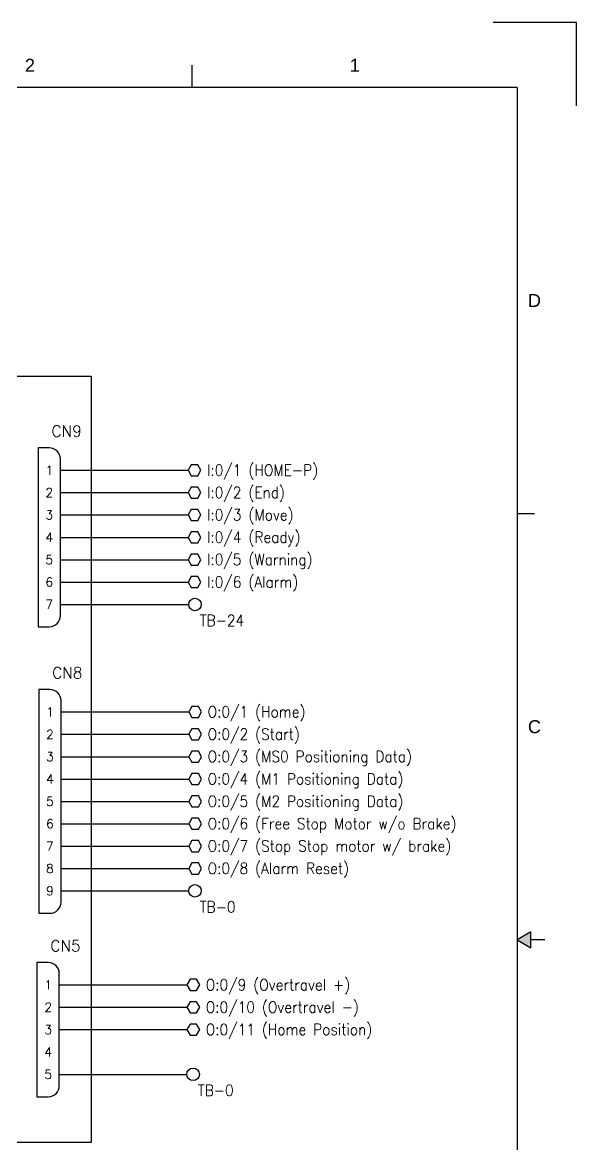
# Model space of a CAD drawing. Header units: inches. Extents: x 2 to 151, y 1 to 23.
# Drawn here: x 144.81 to 151.45, y 9.97 to 23.42 of the extents above; entities that cross this region are included whole.
import ezdxf
from ezdxf.enums import TextEntityAlignment as Align

# ---------------------------------------------------------------- set-up
doc = ezdxf.new("R2010")
doc.units = ezdxf.units.IN
doc.header["$MEASUREMENT"] = 0
for name, color, linetype in [('ITEM', 21, 'Continuous'), ('MISC', 7, 'Continuous'), ('SYMS', 7, 'Continuous'), ('TAGS', 150, 'Continuous'), ('TERMS', 123, 'Continuous'), ('Title Block Border', 7, 'Continuous'), ('Title Block Text', 7, 'Continuous'), ('WIRES', 7, 'Continuous')]:
    doc.layers.add(name, color=color, linetype=linetype)
doc.styles.get("Standard").update_dxf_attribs({"font": 'arial.ttf'})
doc.styles.add('Text Style5', font='arial.ttf')
doc.styles.add('WD', font='romans.shx')

# ---------------------------------------------------------------- blocks, each defined once
blk = doc.blocks.new('Title Block A Portrait')
at = {"layer": 'Title Block Border'}
h = blk.add_hatch(color=256, dxfattribs=at)
h.dxf.hatch_style = 1
h.paths.add_polyline_path([(8.2266, 5.5478), (8.1439, 5.5), (8.2266, 5.4522)])
for p, q in [((8.5, 11), (8, 11)), ((8.5, 10.5), (8.5, 11)), ((6.1969, 10.6107), (6.1969, 10.7431)), ((8.1439, 10.6107), (0.3561, 10.6107)), ((8.1439, 10.6107), (8.1439, 0.3893)), ((8.1439, 8.0553), (8.2476, 8.0553)), ((8.2266, 5.5478), (8.1439, 5.5)), ((8.2266, 5.4522), (8.2266, 5.5478)), ((8.1439, 5.5), (8.2266, 5.4522)), ((8.1439, 5.5), (8.2266, 5.4522)), ((8.3093, 5.5), (8.2266, 5.5))]:
    blk.add_line(p, q, dxfattribs=at)
at = {"layer": 'Title Block Border', "char_height": 0.0778, "attachment_point": 5, "style": 'Text Style5'}
for s, insert in [('2', (5.2235, 10.7431)), ('1', (7.1704, 10.7431)), ('D', (8.2476, 9.333)), ('C', (8.2476, 6.7777))]:
    blk.add_mtext(s, dxfattribs=dict(at, insert=insert))
at = {"layer": 'Title Block Border'}
blk.add_attdef('SCALE', text='', height=0.0973, dxfattribs=at).set_placement((5.5615, 0.8806), align=Align.MIDDLE_CENTER)
at = {"layer": 'Title Block Text'}
for tag, height, p in [('DRAWN_BY', 0.0973, (3.4647, 1.9174)), ('TITLE1', 0.1521, (6.1385, 1.7963)), ('CHECKED_BY', 0.0973, (3.4647, 1.6107)), ('TITLE2', 0.1521, (6.1385, 1.5408)), ('APPROVED_BY', 0.0973, (3.4647, 1.3674)), ('MFG', 0.0973, (3.4647, 1.124)), ('DWG_NO', 0.1521, (6.3932, 1.1033)), ('REV', 0.0973, (7.9589, 1.1033)), ('DATE', 0.0973, (3.4647, 0.8806)), ('SHEET_NO', 0.0973, (7.1766, 0.8806)), ('SHEET_OF', 0.0973, (7.91, 0.8806))]:
    blk.add_attdef(tag, text='', height=height, dxfattribs=at).set_placement(p, align=Align.MIDDLE_CENTER)
blk = doc.blocks.new('HCN1_11P_12D8')
at = {"layer": 'SYMS'}
for p, q in [((0.125, 0.25), (0, 0.25)), ((0, 0.25), (0, -1.25)), ((0.25, -1.125), (0.25, 0.125)), ((0, -1.25), (0.125, -1.25))]:
    blk.add_line(p, q, dxfattribs=at)
for centre, start, end in [((0.125, 0.125), 360, 90), ((0.125, -1.125), 270, 0)]:
    blk.add_arc(centre, 0.125, start, end, dxfattribs=at)
at = {"layer": 'SYMS', "style": 'WD'}
for tag, p, width in [('INST', (0.144, 1.25), 0.7), ('LOC', (0.144, 1.08), 0.7), ('DESC1', (0.15, 0.906), 0.7), ('DESC2', (0.15, 0.725), 0.7), ('DESC3', (0.15, 0.55), 0.7), ('XREF', (1, 0.375), 0.8)]:
    blk.add_attdef(tag, p, '', height=0.125, dxfattribs=dict(at, width=width))
blk.add_attdef('TAG1', (0.15, 0.375), '', height=0.125, dxfattribs=at)
for tag, p, flags in [('ACE_FLAG', (0.048, 0.146), 9), ('FAMILY', (0.048, 0.121), 9), ('WDBLKNAM', (0.175, 0.125), 9), ('GENDER', (0.109, 0.08), 9), ('X1TERM01P', (0.25, 0), 1), ('X1TERM02P', (0.25, -0.25), 1), ('X1TERM03P', (0.25, -0.5), 1), ('X1TERM04P', (0.25, -0.75), 1), ('X1TERM05P', (0.25, -1), 1), ('X8LINK', (0.125, -1.375), 1)]:
    blk.add_attdef(tag, p, '', height=0.01, dxfattribs=dict(at, flags=flags))
at = {"layer": 'SYMS', "linetype": 'Continuous', "style": 'WD', "flags": 8}
for tag, p in [('TERMDESC01P', (0.35, 0.05)), ('TERMDESC02P', (0.35, -0.2)), ('TERMDESC03P', (0.35, -0.45)), ('TERMDESC04P', (0.35, -0.7)), ('TERMDESC05P', (0.35, -0.95))]:
    blk.add_attdef(tag, p, '', height=0.1, dxfattribs=at)
for tag, p in [('TERM01P', (0.125, 0)), ('TERM02P', (0.125, -0.25)), ('TERM03P', (0.125, -0.5)), ('TERM04P', (0.125, -0.75)), ('TERM05P', (0.125, -1))]:
    blk.add_attdef(tag, text='', height=0.1, dxfattribs=at).set_placement(p, align=Align.MIDDLE_CENTER)
at = {"layer": 'SYMS', "linetype": 'Continuous', "style": 'WD', "flags": 9}
for tag, p in [('ASSYCODE', (0.046, 0.065)), ('MFG', (0.051, 0.078)), ('CAT', (0.052, 0.098))]:
    blk.add_attdef(tag, text='', height=0.01, dxfattribs=at).set_placement(p, align=Align.CENTER)
at = {"layer": 'SYMS', "color": 7, "style": 'WD'}
for tag, p in [('X1_TINY_DOT_DONT_REMOVE_01P', (0.25, 0)), ('X1_TINY_DOT_DONT_REMOVE_02P', (0.25, -0.25)), ('X1_TINY_DOT_DONT_REMOVE_03P', (0.25, -0.5)), ('X1_TINY_DOT_DONT_REMOVE_04P', (0.25, -0.75)), ('X1_TINY_DOT_DONT_REMOVE_05P', (0.25, -1))]:
    blk.add_attdef(tag, p, '', height=0.0001, dxfattribs=at)
at = {"layer": 'SYMS', "linetype": 'Continuous', "style": 'WD', "flags": 8}
for tag, p in [('X1WIRE01P', (0.35, -0.05)), ('X1WIRE02P', (0.35, -0.3)), ('X1WIRE03P', (0.35, -0.55)), ('X1WIRE04P', (0.35, -0.8)), ('X1WIRE05P', (0.35, -1.05))]:
    blk.add_attdef(tag, text='', height=0.1, dxfattribs=at).set_placement(p, align=Align.TOP_LEFT)
blk = doc.blocks.new('HCN1_11P_1485')
at = {"layer": 'SYMS'}
for p, q in [((0.125, 0.25), (0, 0.25)), ((0, 0.25), (0, -2.25)), ((0.25, -2.125), (0.25, 0.125)), ((0, -2.25), (0.125, -2.25))]:
    blk.add_line(p, q, dxfattribs=at)
for centre, start, end in [((0.125, 0.125), 360, 90), ((0.125, -2.125), 270, 0)]:
    blk.add_arc(centre, 0.125, start, end, dxfattribs=at)
at = {"layer": 'SYMS', "style": 'WD'}
for tag, p, width in [('INST', (0.144, 1.25), 0.7), ('LOC', (0.144, 1.08), 0.7), ('DESC1', (0.15, 0.906), 0.7), ('DESC2', (0.15, 0.725), 0.7), ('DESC3', (0.15, 0.55), 0.7), ('XREF', (1, 0.375), 0.8)]:
    blk.add_attdef(tag, p, '', height=0.125, dxfattribs=dict(at, width=width))
blk.add_attdef('TAG1', (0.15, 0.375), '', height=0.125, dxfattribs=at)
for tag, p, flags in [('ACE_FLAG', (0.048, 0.146), 9), ('FAMILY', (0.048, 0.121), 9), ('WDBLKNAM', (0.175, 0.125), 9), ('GENDER', (0.109, 0.08), 9), ('X1TERM01P', (0.25, 0), 1), ('X1TERM02P', (0.25, -0.25), 1), ('X1TERM03P', (0.25, -0.5), 1), ('X1TERM04P', (0.25, -0.75), 1), ('X1TERM05P', (0.25, -1), 1), ('X1TERM06P', (0.25, -1.25), 1), ('X1TERM07P', (0.25, -1.5), 1), ('X1TERM08P', (0.25, -1.75), 1), ('X1TERM09P', (0.25, -2), 1), ('X8LINK', (0.125, -2.375), 1)]:
    blk.add_attdef(tag, p, '', height=0.01, dxfattribs=dict(at, flags=flags))
at = {"layer": 'SYMS', "linetype": 'Continuous', "style": 'WD', "flags": 8}
for tag, p in [('TERMDESC01P', (0.35, 0.05)), ('TERMDESC02P', (0.35, -0.2)), ('TERMDESC03P', (0.35, -0.45)), ('TERMDESC04P', (0.35, -0.7)), ('TERMDESC05P', (0.35, -0.95)), ('TERMDESC06P', (0.35, -1.2)), ('TERMDESC07P', (0.35, -1.45)), ('TERMDESC08P', (0.35, -1.7)), ('TERMDESC09P', (0.35, -1.95))]:
    blk.add_attdef(tag, p, '', height=0.1, dxfattribs=at)
for tag, p in [('TERM01P', (0.125, 0)), ('TERM02P', (0.125, -0.25)), ('TERM03P', (0.125, -0.5)), ('TERM04P', (0.125, -0.75)), ('TERM05P', (0.125, -1)), ('TERM06P', (0.125, -1.25)), ('TERM07P', (0.125, -1.5)), ('TERM08P', (0.125, -1.75)), ('TERM09P', (0.125, -2))]:
    blk.add_attdef(tag, text='', height=0.1, dxfattribs=at).set_placement(p, align=Align.MIDDLE_CENTER)
at = {"layer": 'SYMS', "linetype": 'Continuous', "style": 'WD', "flags": 9}
for tag, p in [('ASSYCODE', (0.046, 0.065)), ('MFG', (0.051, 0.078)), ('CAT', (0.052, 0.098))]:
    blk.add_attdef(tag, text='', height=0.01, dxfattribs=at).set_placement(p, align=Align.CENTER)
at = {"layer": 'SYMS', "color": 7, "style": 'WD'}
for tag, p in [('X1_TINY_DOT_DONT_REMOVE_01P', (0.25, 0)), ('X1_TINY_DOT_DONT_REMOVE_02P', (0.25, -0.25)), ('X1_TINY_DOT_DONT_REMOVE_03P', (0.25, -0.5)), ('X1_TINY_DOT_DONT_REMOVE_04P', (0.25, -0.75)), ('X1_TINY_DOT_DONT_REMOVE_05P', (0.25, -1)), ('X1_TINY_DOT_DONT_REMOVE_06P', (0.25, -1.25)), ('X1_TINY_DOT_DONT_REMOVE_07P', (0.25, -1.5)), ('X1_TINY_DOT_DONT_REMOVE_08P', (0.25, -1.75)), ('X1_TINY_DOT_DONT_REMOVE_09P', (0.25, -2))]:
    blk.add_attdef(tag, p, '', height=0.0001, dxfattribs=at)
at = {"layer": 'SYMS', "linetype": 'Continuous', "style": 'WD', "flags": 8}
for tag, p in [('X1WIRE01P', (0.35, -0.05)), ('X1WIRE02P', (0.35, -0.3)), ('X1WIRE03P', (0.35, -0.55)), ('X1WIRE04P', (0.35, -0.8)), ('X1WIRE05P', (0.35, -1.05)), ('X1WIRE06P', (0.35, -1.3)), ('X1WIRE07P', (0.35, -1.55)), ('X1WIRE08P', (0.35, -1.8)), ('X1WIRE09P', (0.35, -2.05))]:
    blk.add_attdef(tag, text='', height=0.1, dxfattribs=at).set_placement(p, align=Align.TOP_LEFT)
blk = doc.blocks.new('HCN1_11P_1612')
at = {"layer": 'SYMS'}
for p, q in [((0.125, 0.25), (0, 0.25)), ((0, 0.25), (0, -1.75)), ((0.25, -1.625), (0.25, 0.125)), ((0, -1.75), (0.125, -1.75))]:
    blk.add_line(p, q, dxfattribs=at)
for centre, start, end in [((0.125, 0.125), 360, 90), ((0.125, -1.625), 270, 360)]:
    blk.add_arc(centre, 0.125, start, end, dxfattribs=at)
at = {"layer": 'SYMS', "style": 'WD'}
for tag, p, width in [('INST', (0.144, 1.25), 0.7), ('LOC', (0.144, 1.08), 0.7), ('DESC1', (0.15, 0.906), 0.7), ('DESC2', (0.15, 0.725), 0.7), ('DESC3', (0.15, 0.55), 0.7), ('XREF', (1, 0.375), 0.8)]:
    blk.add_attdef(tag, p, '', height=0.125, dxfattribs=dict(at, width=width))
blk.add_attdef('TAG1', (0.15, 0.375), '', height=0.125, dxfattribs=at)
for tag, p, flags in [('ACE_FLAG', (0.048, 0.146), 9), ('FAMILY', (0.048, 0.121), 9), ('WDBLKNAM', (0.175, 0.125), 9), ('GENDER', (0.109, 0.08), 9), ('X1TERM01P', (0.25, 0), 1), ('X1TERM02P', (0.25, -0.25), 1), ('X1TERM03P', (0.25, -0.5), 1), ('X1TERM04P', (0.25, -0.75), 1), ('X1TERM05P', (0.25, -1), 1), ('X1TERM06P', (0.25, -1.25), 1), ('X1TERM07P', (0.25, -1.5), 1), ('X8LINK', (0.125, -1.875), 1)]:
    blk.add_attdef(tag, p, '', height=0.01, dxfattribs=dict(at, flags=flags))
at = {"layer": 'SYMS', "linetype": 'Continuous', "style": 'WD', "flags": 8}
for tag, p in [('TERMDESC01P', (0.35, 0.05)), ('TERMDESC02P', (0.35, -0.2)), ('TERMDESC03P', (0.35, -0.45)), ('TERMDESC04P', (0.35, -0.7)), ('TERMDESC05P', (0.35, -0.95)), ('TERMDESC06P', (0.35, -1.2)), ('TERMDESC07P', (0.35, -1.45))]:
    blk.add_attdef(tag, p, '', height=0.1, dxfattribs=at)
for tag, p in [('TERM01P', (0.125, 0)), ('TERM02P', (0.125, -0.25)), ('TERM03P', (0.125, -0.5)), ('TERM04P', (0.125, -0.75)), ('TERM05P', (0.125, -1)), ('TERM06P', (0.125, -1.25)), ('TERM07P', (0.125, -1.5))]:
    blk.add_attdef(tag, text='', height=0.1, dxfattribs=at).set_placement(p, align=Align.MIDDLE_CENTER)
at = {"layer": 'SYMS', "linetype": 'Continuous', "style": 'WD', "flags": 9}
for tag, p in [('ASSYCODE', (0.046, 0.065)), ('MFG', (0.051, 0.078)), ('CAT', (0.052, 0.098))]:
    blk.add_attdef(tag, text='', height=0.01, dxfattribs=at).set_placement(p, align=Align.CENTER)
at = {"layer": 'SYMS', "color": 7, "style": 'WD'}
for tag, p in [('X1_TINY_DOT_DONT_REMOVE_01P', (0.25, 0)), ('X1_TINY_DOT_DONT_REMOVE_02P', (0.25, -0.25)), ('X1_TINY_DOT_DONT_REMOVE_03P', (0.25, -0.5)), ('X1_TINY_DOT_DONT_REMOVE_04P', (0.25, -0.75)), ('X1_TINY_DOT_DONT_REMOVE_05P', (0.25, -1)), ('X1_TINY_DOT_DONT_REMOVE_06P', (0.25, -1.25)), ('X1_TINY_DOT_DONT_REMOVE_07P', (0.25, -1.5))]:
    blk.add_attdef(tag, p, '', height=0.0001, dxfattribs=at)
at = {"layer": 'SYMS', "linetype": 'Continuous', "style": 'WD', "flags": 8}
for tag, p in [('X1WIRE01P', (0.35, -0.05)), ('X1WIRE02P', (0.35, -0.3)), ('X1WIRE03P', (0.35, -0.55)), ('X1WIRE04P', (0.35, -0.8)), ('X1WIRE05P', (0.35, -1.05)), ('X1WIRE06P', (0.35, -1.3)), ('X1WIRE07P', (0.35, -1.55))]:
    blk.add_attdef(tag, text='', height=0.1, dxfattribs=at).set_placement(p, align=Align.TOP_LEFT)
blk = doc.blocks.new('HT0W03')
blk.add_lwpolyline([(-0.036, 0.062), (-0.072, 0), (-0.036, -0.062), (0.036, -0.062), (0.072, 0), (0.036, 0.062)], close=True)
at = {"style": 'WD'}
for tag, p, width in [('INST', (0.062, 0.42), 0.7), ('LOC', (0.062, 0.25), 0.7), ('DESC1', (0.05, -0.385), 0.8)]:
    blk.add_attdef(tag, p, '', height=0.125, dxfattribs=dict(at, width=width))
at = {"linetype": 'Continuous', "style": 'WD', "width": 0.8, "flags": 8}
blk.add_attdef('WIRENO', text='', height=0.125, dxfattribs=at).set_placement((0, 0.094), align=Align.CENTER)
at = {"style": 'WD', "flags": 1}
for tag, p, height in [('X4TERM01', (-0.072, 0), 0.0125), ('X4TERMDESC01', (-0.055, -0.023), 0.025), ('X2TERMDESC01', (-0.006, 0.029), 0.025), ('STRIPSEQ', (0, 0), 0.00125), ('X2TERM01', (0, 0.062), 0.0125), ('X1TERMDESC01', (0.039, 0.007), 0.025), ('X1TERM01', (0.072, 0), 0.0125), ('LINKTERM', (0, -0.002), 0.00125), ('X8TERM01', (0, -0.062), 0.0125), ('X8TERMDESC01', (0, -0.054), 0.025)]:
    blk.add_attdef(tag, p, '', height=height, dxfattribs=at)
at = {"linetype": 'Continuous', "style": 'WD'}
for tag, p, height, width, flags in [('TAGSTRIP', (0.05, -0.229), 0.125, 0.9, 8), ('CAT', (0.213, -0.406), 0.109, 0.8, 1), ('DESC2', (0.05, -0.541), 0.125, 0.8, 8), ('DESC3', (0.05, -0.698), 0.125, 0.8, 8)]:
    blk.add_attdef(tag, p, '', height=height, dxfattribs=dict(at, width=width, flags=flags))
at = {"linetype": 'Continuous', "style": 'WD', "width": 0.8, "flags": 1}
blk.add_attdef('MFG', text='', height=0.109, dxfattribs=at).set_placement((0.088, -0.406), align=Align.RIGHT)
at = {"style": 'WD', "width": 0.7, "flags": 1}
blk.add_attdef('ASSYCODE', (0.062, -0.281), '', height=0.01, dxfattribs=at)
blk = doc.blocks.new('HT0W02')
blk.add_circle((0, 0), 0.0699)
at = {"style": 'WD'}
for tag, p, width in [('INST', (0.062, 0.42), 0.7), ('LOC', (0.062, 0.25), 0.7), ('DESC1', (0.053, -0.385), 0.8)]:
    blk.add_attdef(tag, p, '', height=0.125, dxfattribs=dict(at, width=width))
at = {"linetype": 'Continuous', "style": 'WD', "width": 0.8, "flags": 8}
blk.add_attdef('WIRENO', text='', height=0.125, dxfattribs=at).set_placement((0, 0.094), align=Align.CENTER)
at = {"style": 'WD', "flags": 1}
for tag, p, height in [('X4TERM01', (-0.07, 0), 0.0125), ('X4TERMDESC01', (-0.055, -0.023), 0.025), ('X2TERMDESC01', (-0.006, 0.029), 0.025), ('STRIPSEQ', (0, 0), 0.00125), ('X2TERM01', (0, 0.07), 0.0125), ('X1TERMDESC01', (0.039, -0.003), 0.025), ('X1TERM01', (0.07, 0), 0.0125), ('LINKTERM', (0, -0.002), 0.00125), ('X8TERM01', (0, -0.07), 0.0125), ('X8TERMDESC01', (0, -0.054), 0.025)]:
    blk.add_attdef(tag, p, '', height=height, dxfattribs=at)
at = {"linetype": 'Continuous', "style": 'WD'}
for tag, p, height, width, flags in [('TAGSTRIP', (0.053, -0.229), 0.125, 0.9, 8), ('CAT', (0.213, -0.406), 0.109, 0.8, 1), ('DESC2', (0.053, -0.541), 0.125, 0.8, 8), ('DESC3', (0.053, -0.698), 0.125, 0.8, 8)]:
    blk.add_attdef(tag, p, '', height=height, dxfattribs=dict(at, width=width, flags=flags))
at = {"linetype": 'Continuous', "style": 'WD', "width": 0.8, "flags": 1}
blk.add_attdef('MFG', text='', height=0.109, dxfattribs=at).set_placement((0.088, -0.406), align=Align.RIGHT)
at = {"style": 'WD', "width": 0.7, "flags": 1}
blk.add_attdef('ASSYCODE', (0.062, -0.281), '', height=0.01, dxfattribs=at)

msp = doc.modelspace()

# ---------------------------------------------------------------- linework, layer by layer
for p, q in [((145.252, 11.884), (146.78, 11.884)), ((145.252, 11.616), (146.78, 11.616)), ((145.252, 11.347), (146.78, 11.347))]:
    msp.add_line(p, q)
at = {"layer": 'ITEM'}
msp.add_lwpolyline([(143.333, 19.183), (145.635, 19.183), (145.635, 9.993), (143.333, 9.993)], close=True, dxfattribs=at)
at = {"layer": 'WIRES'}
for p, q in [((145.265, 18.054), (146.794, 18.054)), ((145.265, 17.786), (146.794, 17.786)), ((145.265, 17.518), (146.794, 17.518)), ((145.265, 17.249), (146.794, 17.249)), ((145.265, 16.981), (146.794, 16.981)), ((145.265, 16.713), (146.794, 16.713)), ((145.274, 16.445), (146.802, 16.445)), ((145.274, 15.156), (146.802, 15.156)), ((145.274, 14.888), (146.802, 14.888)), ((145.274, 14.62), (146.802, 14.62)), ((145.274, 14.352), (146.802, 14.352)), ((145.274, 14.084), (146.802, 14.084)), ((145.274, 13.816), (146.802, 13.816)), ((145.274, 13.547), (146.802, 13.547)), ((145.274, 13.279), (146.802, 13.279)), ((145.274, 13.011), (146.802, 13.011)), ((145.252, 10.811), (146.78, 10.811))]:
    msp.add_line(p, q, dxfattribs=at)

# ---------------------------------------------------------------- block references
at = {"xscale": 2, "yscale": 2, "zscale": 2}
msp.add_blockref('Title Block A Portrait', (134.452, 1.423), dxfattribs=at)
ref = msp.add_blockref('HT0W03', (146.858, 11.884), dxfattribs=dict(xscale=1.072591409478442, yscale=1.072591409478442, zscale=1.072591409478442))
ref.add_attrib('TAGSTRIP', 'O:0/9 (Overtravel +)', (147.007, 11.818), dxfattribs={"layer": 'TAGS', "linetype": 'Continuous', "height": 0.13407, "style": 'WD', "width": 0.9, "flags": 8})
ref = msp.add_blockref('HT0W03', (146.858, 11.616), dxfattribs=dict(xscale=1.072591409478442, yscale=1.072591409478442, zscale=1.072591409478442))
ref.add_attrib('TAGSTRIP', 'O:0/10 (Overtravel -)', (147.007, 11.55), dxfattribs={"layer": 'TAGS', "linetype": 'Continuous', "height": 0.13407, "style": 'WD', "width": 0.9, "flags": 8})
ref = msp.add_blockref('HT0W03', (146.858, 11.347), dxfattribs=dict(xscale=1.072591409478442, yscale=1.072591409478442, zscale=1.072591409478442))
ref.add_attrib('TAGSTRIP', 'O:0/11 (Home Position)', (147.007, 11.282), dxfattribs={"layer": 'TAGS', "linetype": 'Continuous', "height": 0.13407, "style": 'WD', "width": 0.9, "flags": 8})
at = {"layer": 'ITEM'}
ref = msp.add_blockref('HCN1_11P_1612', (144.997, 18.054), dxfattribs=dict(at, xscale=1.072591409478442, yscale=1.072591409478442, zscale=1.072591409478442))
ref.add_attrib('TAG1', 'CN9', (145.158, 18.456), dxfattribs={"layer": 'TAGS', "height": 0.1341, "style": 'WD'})
ref.add_attrib('X1_TINY_DOT_DONT_REMOVE_01P', '.', (145.265, 18.054), dxfattribs={"layer": 'MISC', "color": 7, "height": 0.000107, "style": 'WD'})
ref.add_attrib('TERM01P', '1', dxfattribs={"layer": 'TERMS', "linetype": 'Continuous', "height": 0.107, "style": 'WD', "flags": 8}).set_placement((145.131, 18.054), align=Align.MIDDLE_CENTER)
ref.add_attrib('X1_TINY_DOT_DONT_REMOVE_02P', '.', (145.265, 17.786), dxfattribs={"layer": 'MISC', "color": 7, "height": 0.000107, "style": 'WD'})
ref.add_attrib('TERM02P', '2', dxfattribs={"layer": 'TERMS', "linetype": 'Continuous', "height": 0.107, "style": 'WD', "flags": 8}).set_placement((145.131, 17.786), align=Align.MIDDLE_CENTER)
ref.add_attrib('X1_TINY_DOT_DONT_REMOVE_03P', '.', (145.265, 17.518), dxfattribs={"layer": 'MISC', "color": 7, "height": 0.000107, "style": 'WD'})
ref.add_attrib('TERM03P', '3', dxfattribs={"layer": 'TERMS', "linetype": 'Continuous', "height": 0.107, "style": 'WD', "flags": 8}).set_placement((145.131, 17.518), align=Align.MIDDLE_CENTER)
ref.add_attrib('X1_TINY_DOT_DONT_REMOVE_04P', '.', (145.265, 17.249), dxfattribs={"layer": 'MISC', "color": 7, "height": 0.000107, "style": 'WD'})
ref.add_attrib('TERM04P', '4', dxfattribs={"layer": 'TERMS', "linetype": 'Continuous', "height": 0.107, "style": 'WD', "flags": 8}).set_placement((145.131, 17.249), align=Align.MIDDLE_CENTER)
ref.add_attrib('X1_TINY_DOT_DONT_REMOVE_05P', '.', (145.265, 16.981), dxfattribs={"layer": 'MISC', "color": 7, "height": 0.000107, "style": 'WD'})
ref.add_attrib('TERM05P', '5', dxfattribs={"layer": 'TERMS', "linetype": 'Continuous', "height": 0.107, "style": 'WD', "flags": 8}).set_placement((145.131, 16.981), align=Align.MIDDLE_CENTER)
ref.add_attrib('X1_TINY_DOT_DONT_REMOVE_06P', '.', (145.265, 16.713), dxfattribs={"layer": 'MISC', "color": 7, "height": 0.000107, "style": 'WD'})
ref.add_attrib('TERM06P', '6', dxfattribs={"layer": 'TERMS', "linetype": 'Continuous', "height": 0.107, "style": 'WD', "flags": 8}).set_placement((145.131, 16.713), align=Align.MIDDLE_CENTER)
ref.add_attrib('X1_TINY_DOT_DONT_REMOVE_07P', '.', (145.265, 16.445), dxfattribs={"layer": 'MISC', "color": 7, "height": 0.000107, "style": 'WD'})
ref.add_attrib('TERM07P', '7', dxfattribs={"layer": 'TERMS', "linetype": 'Continuous', "height": 0.107, "style": 'WD', "flags": 8}).set_placement((145.131, 16.445), align=Align.MIDDLE_CENTER)
ref = msp.add_blockref('HCN1_11P_1485', (145.005, 15.156), dxfattribs=dict(at, xscale=1.072591409478442, yscale=1.072591409478442, zscale=1.072591409478442))
ref.add_attrib('TAG1', 'CN8', (145.166, 15.559), dxfattribs={"layer": 'TAGS', "height": 0.1341, "style": 'WD'})
ref.add_attrib('X1_TINY_DOT_DONT_REMOVE_01P', '.', (145.274, 15.156), dxfattribs={"layer": 'MISC', "color": 7, "height": 0.000107, "style": 'WD'})
ref.add_attrib('TERM01P', '1', dxfattribs={"layer": 'TERMS', "linetype": 'Continuous', "height": 0.107, "style": 'WD', "flags": 8}).set_placement((145.139, 15.156), align=Align.MIDDLE_CENTER)
ref.add_attrib('X1_TINY_DOT_DONT_REMOVE_02P', '.', (145.274, 14.888), dxfattribs={"layer": 'MISC', "color": 7, "height": 0.000107, "style": 'WD'})
ref.add_attrib('TERM02P', '2', dxfattribs={"layer": 'TERMS', "linetype": 'Continuous', "height": 0.107, "style": 'WD', "flags": 8}).set_placement((145.139, 14.888), align=Align.MIDDLE_CENTER)
ref.add_attrib('X1_TINY_DOT_DONT_REMOVE_03P', '.', (145.274, 14.62), dxfattribs={"layer": 'MISC', "color": 7, "height": 0.000107, "style": 'WD'})
ref.add_attrib('TERM03P', '3', dxfattribs={"layer": 'TERMS', "linetype": 'Continuous', "height": 0.107, "style": 'WD', "flags": 8}).set_placement((145.139, 14.62), align=Align.MIDDLE_CENTER)
ref.add_attrib('X1_TINY_DOT_DONT_REMOVE_04P', '.', (145.274, 14.352), dxfattribs={"layer": 'MISC', "color": 7, "height": 0.000107, "style": 'WD'})
ref.add_attrib('TERM04P', '4', dxfattribs={"layer": 'TERMS', "linetype": 'Continuous', "height": 0.107, "style": 'WD', "flags": 8}).set_placement((145.139, 14.352), align=Align.MIDDLE_CENTER)
ref.add_attrib('X1_TINY_DOT_DONT_REMOVE_05P', '.', (145.274, 14.084), dxfattribs={"layer": 'MISC', "color": 7, "height": 0.000107, "style": 'WD'})
ref.add_attrib('TERM05P', '5', dxfattribs={"layer": 'TERMS', "linetype": 'Continuous', "height": 0.107, "style": 'WD', "flags": 8}).set_placement((145.139, 14.084), align=Align.MIDDLE_CENTER)
ref.add_attrib('X1_TINY_DOT_DONT_REMOVE_06P', '.', (145.274, 13.816), dxfattribs={"layer": 'MISC', "color": 7, "height": 0.000107, "style": 'WD'})
ref.add_attrib('TERM06P', '6', dxfattribs={"layer": 'TERMS', "linetype": 'Continuous', "height": 0.107, "style": 'WD', "flags": 8}).set_placement((145.139, 13.816), align=Align.MIDDLE_CENTER)
ref.add_attrib('X1_TINY_DOT_DONT_REMOVE_07P', '.', (145.274, 13.547), dxfattribs={"layer": 'MISC', "color": 7, "height": 0.000107, "style": 'WD'})
ref.add_attrib('TERM07P', '7', dxfattribs={"layer": 'TERMS', "linetype": 'Continuous', "height": 0.107, "style": 'WD', "flags": 8}).set_placement((145.139, 13.547), align=Align.MIDDLE_CENTER)
ref.add_attrib('X1_TINY_DOT_DONT_REMOVE_08P', '.', (145.274, 13.279), dxfattribs={"layer": 'MISC', "color": 7, "height": 0.000107, "style": 'WD'})
ref.add_attrib('TERM08P', '8', dxfattribs={"layer": 'TERMS', "linetype": 'Continuous', "height": 0.107, "style": 'WD', "flags": 8}).set_placement((145.139, 13.279), align=Align.MIDDLE_CENTER)
ref.add_attrib('X1_TINY_DOT_DONT_REMOVE_09P', '.', (145.274, 13.011), dxfattribs={"layer": 'MISC', "color": 7, "height": 0.000107, "style": 'WD'})
ref.add_attrib('TERM09P', '9', dxfattribs={"layer": 'TERMS', "linetype": 'Continuous', "height": 0.107, "style": 'WD', "flags": 8}).set_placement((145.139, 13.011), align=Align.MIDDLE_CENTER)
ref = msp.add_blockref('HCN1_11P_12D8', (144.983, 11.884), dxfattribs=dict(at, xscale=1.072591409478442, yscale=1.072591409478442, zscale=1.072591409478442))
ref.add_attrib('TAG1', 'CN5', (145.144, 12.286), dxfattribs={"layer": 'TAGS', "height": 0.1341, "style": 'WD'})
ref.add_attrib('X1_TINY_DOT_DONT_REMOVE_01P', '.', (145.252, 11.884), dxfattribs={"layer": 'MISC', "color": 7, "height": 0.000107, "style": 'WD'})
ref.add_attrib('TERM01P', '1', dxfattribs={"layer": 'TERMS', "linetype": 'Continuous', "height": 0.107, "style": 'WD', "flags": 8}).set_placement((145.118, 11.884), align=Align.MIDDLE_CENTER)
ref.add_attrib('X1_TINY_DOT_DONT_REMOVE_02P', '.', (145.252, 11.616), dxfattribs={"layer": 'MISC', "color": 7, "height": 0.000107, "style": 'WD'})
ref.add_attrib('TERM02P', '2', dxfattribs={"layer": 'TERMS', "linetype": 'Continuous', "height": 0.107, "style": 'WD', "flags": 8}).set_placement((145.118, 11.616), align=Align.MIDDLE_CENTER)
ref.add_attrib('X1_TINY_DOT_DONT_REMOVE_03P', '.', (145.252, 11.347), dxfattribs={"layer": 'MISC', "color": 7, "height": 0.000107, "style": 'WD'})
ref.add_attrib('TERM03P', '3', dxfattribs={"layer": 'TERMS', "linetype": 'Continuous', "height": 0.107, "style": 'WD', "flags": 8}).set_placement((145.118, 11.347), align=Align.MIDDLE_CENTER)
ref.add_attrib('X1_TINY_DOT_DONT_REMOVE_04P', '.', (145.252, 11.079), dxfattribs={"layer": 'MISC', "color": 7, "height": 0.000107, "style": 'WD'})
ref.add_attrib('TERM04P', '4', dxfattribs={"layer": 'TERMS', "linetype": 'Continuous', "height": 0.107, "style": 'WD', "flags": 8}).set_placement((145.118, 11.079), align=Align.MIDDLE_CENTER)
ref.add_attrib('X1_TINY_DOT_DONT_REMOVE_05P', '.', (145.252, 10.811), dxfattribs={"layer": 'MISC', "color": 7, "height": 0.000107, "style": 'WD'})
ref.add_attrib('TERM05P', '5', dxfattribs={"layer": 'TERMS', "linetype": 'Continuous', "height": 0.107, "style": 'WD', "flags": 8}).set_placement((145.118, 10.811), align=Align.MIDDLE_CENTER)
at = {"layer": 'SYMS'}
ref = msp.add_blockref('HT0W03', (146.872, 18.054), dxfattribs=dict(at, xscale=1.072591409478442, yscale=1.072591409478442, zscale=1.072591409478442))
ref.add_attrib('TAGSTRIP', 'I:0/1 (HOME-P)', (147.021, 17.988), dxfattribs={"layer": 'TAGS', "linetype": 'Continuous', "height": 0.13407, "style": 'WD', "width": 0.9, "flags": 8})
ref = msp.add_blockref('HT0W03', (146.872, 17.786), dxfattribs=dict(at, xscale=1.072591409478442, yscale=1.072591409478442, zscale=1.072591409478442))
ref.add_attrib('TAGSTRIP', 'I:0/2 (End)', (147.021, 17.72), dxfattribs={"layer": 'TAGS', "linetype": 'Continuous', "height": 0.13407, "style": 'WD', "width": 0.9, "flags": 8})
ref = msp.add_blockref('HT0W03', (146.872, 17.518), dxfattribs=dict(at, xscale=1.072591409478442, yscale=1.072591409478442, zscale=1.072591409478442))
ref.add_attrib('TAGSTRIP', 'I:0/3 (Move)', (147.021, 17.452), dxfattribs={"layer": 'TAGS', "linetype": 'Continuous', "height": 0.13407, "style": 'WD', "width": 0.9, "flags": 8})
ref = msp.add_blockref('HT0W03', (146.872, 17.249), dxfattribs=dict(at, xscale=1.072591409478442, yscale=1.072591409478442, zscale=1.072591409478442))
ref.add_attrib('TAGSTRIP', 'I:0/4 (Ready)', (147.021, 17.184), dxfattribs={"layer": 'TAGS', "linetype": 'Continuous', "height": 0.13407, "style": 'WD', "width": 0.9, "flags": 8})
ref = msp.add_blockref('HT0W03', (146.872, 16.981), dxfattribs=dict(at, xscale=1.072591409478442, yscale=1.072591409478442, zscale=1.072591409478442))
ref.add_attrib('TAGSTRIP', 'I:0/5 (Warning)', (147.021, 16.916), dxfattribs={"layer": 'TAGS', "linetype": 'Continuous', "height": 0.13407, "style": 'WD', "width": 0.9, "flags": 8})
ref = msp.add_blockref('HT0W03', (146.872, 16.713), dxfattribs=dict(at, xscale=1.072591409478442, yscale=1.072591409478442, zscale=1.072591409478442))
ref.add_attrib('TAGSTRIP', 'I:0/6 (Alarm)', (147.021, 16.647), dxfattribs={"layer": 'TAGS', "linetype": 'Continuous', "height": 0.13407, "style": 'WD', "width": 0.9, "flags": 8})
ref = msp.add_blockref('HT0W02', (146.877, 16.445), dxfattribs=dict(at, xscale=1.072591409478442, yscale=1.072591409478442, zscale=1.072591409478442))
ref.add_attrib('TAGSTRIP', 'TB-24', (146.934, 16.186), dxfattribs={"layer": 'TAGS', "linetype": 'Continuous', "height": 0.1341, "style": 'WD', "width": 0.9, "flags": 8})
ref = msp.add_blockref('HT0W03', (146.88, 15.156), dxfattribs=dict(at, xscale=1.072591409478442, yscale=1.072591409478442, zscale=1.072591409478442))
ref.add_attrib('TAGSTRIP', 'O:0/1 (Home)', (147.029, 15.091), dxfattribs={"layer": 'TAGS', "linetype": 'Continuous', "height": 0.13407, "style": 'WD', "width": 0.9, "flags": 8})
ref = msp.add_blockref('HT0W03', (146.88, 14.888), dxfattribs=dict(at, xscale=1.072591409478442, yscale=1.072591409478442, zscale=1.072591409478442))
ref.add_attrib('TAGSTRIP', 'O:0/2 (Start)', (147.029, 14.823), dxfattribs={"layer": 'TAGS', "linetype": 'Continuous', "height": 0.13407, "style": 'WD', "width": 0.9, "flags": 8})
ref = msp.add_blockref('HT0W03', (146.88, 14.62), dxfattribs=dict(at, xscale=1.072591409478442, yscale=1.072591409478442, zscale=1.072591409478442))
ref.add_attrib('TAGSTRIP', 'O:0/3 (MS0 Positioning Data)', (147.029, 14.554), dxfattribs={"layer": 'TAGS', "linetype": 'Continuous', "height": 0.13407, "style": 'WD', "width": 0.9, "flags": 8})
ref = msp.add_blockref('HT0W03', (146.88, 14.352), dxfattribs=dict(at, xscale=1.072591409478442, yscale=1.072591409478442, zscale=1.072591409478442))
ref.add_attrib('TAGSTRIP', 'O:0/4 (M1 Positioning Data)', (147.029, 14.286), dxfattribs={"layer": 'TAGS', "linetype": 'Continuous', "height": 0.13407, "style": 'WD', "width": 0.9, "flags": 8})
ref = msp.add_blockref('HT0W03', (146.88, 14.084), dxfattribs=dict(at, xscale=1.072591409478442, yscale=1.072591409478442, zscale=1.072591409478442))
ref.add_attrib('TAGSTRIP', 'O:0/5 (M2 Positioning Data)', (147.029, 14.018), dxfattribs={"layer": 'TAGS', "linetype": 'Continuous', "height": 0.13407, "style": 'WD', "width": 0.9, "flags": 8})
ref = msp.add_blockref('HT0W03', (146.88, 13.816), dxfattribs=dict(at, xscale=1.072591409478442, yscale=1.072591409478442, zscale=1.072591409478442))
ref.add_attrib('TAGSTRIP', 'O:0/6 (Free Stop Motor w/o Brake)', (147.029, 13.75), dxfattribs={"layer": 'TAGS', "linetype": 'Continuous', "height": 0.13407, "style": 'WD', "width": 0.9, "flags": 8})
ref = msp.add_blockref('HT0W03', (146.88, 13.547), dxfattribs=dict(at, xscale=1.072591409478442, yscale=1.072591409478442, zscale=1.072591409478442))
ref.add_attrib('TAGSTRIP', 'O:0/7 (Stop Stop motor w/ brake)', (147.029, 13.482), dxfattribs={"layer": 'TAGS', "linetype": 'Continuous', "height": 0.13407, "style": 'WD', "width": 0.9, "flags": 8})
ref = msp.add_blockref('HT0W03', (146.88, 13.279), dxfattribs=dict(at, xscale=1.072591409478442, yscale=1.072591409478442, zscale=1.072591409478442))
ref.add_attrib('TAGSTRIP', 'O:0/8 (Alarm Reset)', (147.029, 13.214), dxfattribs={"layer": 'TAGS', "linetype": 'Continuous', "height": 0.13407, "style": 'WD', "width": 0.9, "flags": 8})
ref = msp.add_blockref('HT0W02', (146.877, 13.011), dxfattribs=dict(at, xscale=1.072591409478442, yscale=1.072591409478442, zscale=1.072591409478442))
ref.add_attrib('TAGSTRIP', 'TB-0', (146.934, 12.752), dxfattribs={"layer": 'TAGS', "linetype": 'Continuous', "height": 0.1341, "style": 'WD', "width": 0.9, "flags": 8})
ref = msp.add_blockref('HT0W02', (146.855, 10.811), dxfattribs=dict(at, xscale=1.072591409478442, yscale=1.072591409478442, zscale=1.072591409478442))
ref.add_attrib('TAGSTRIP', 'TB-0', (146.912, 10.552), dxfattribs={"layer": 'TAGS', "linetype": 'Continuous', "height": 0.1341, "style": 'WD', "width": 0.9, "flags": 8})

doc.saveas('drawing.dxf')
